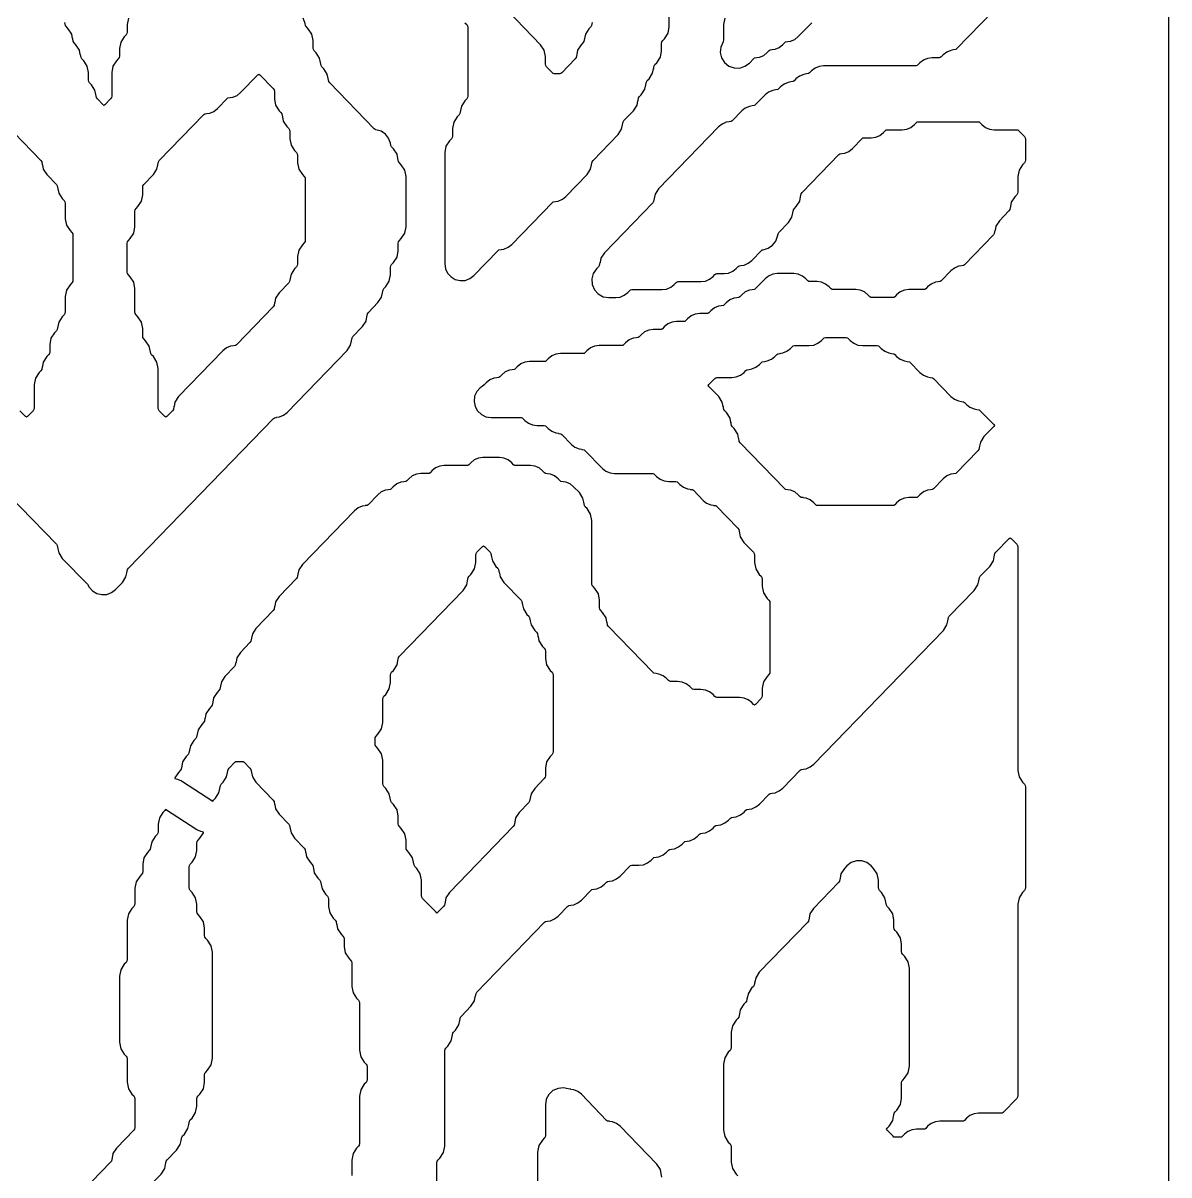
# Model space of a CAD drawing. Header units: millimetres. Extents: x 0 to 63, y 0 to 126.
# Drawn here: x 29.48 to 63.27, y 43.14 to 77.11 of the extents above; entities that cross this region are included whole.
import ezdxf

# ---------------------------------------------------------------- set-up
doc = ezdxf.new("R2010")
doc.units = ezdxf.units.MM
doc.layers.add('CUT', color=1, linetype='Continuous')

msp = doc.modelspace()

# ---------------------------------------------------------------- linework, layer by layer
at = {"layer": 'CUT'}
for points in [[(13.134, 3), (13.134, 0), (21.134, 0), (21.134, 3), (42.134, 3), (42.134, 0), (50.134, 0), (50.134, 3), (63.2679, 3), (63.2679, 123), (50.134, 123), (50.134, 126), (42.134, 126), (42.134, 123), (21.134, 123), (21.134, 126), (13.134, 126), (13.134, 123), (0, 123), (0, 3)], [(32.5475, 69.7682), (32.5475, 70.6149), (32.5562, 70.6596), (32.5811, 70.6978), (32.635, 70.7535), (32.7393, 70.9137), (32.7759, 71.1014), (32.7759, 71.5581), (32.7846, 71.6028), (32.8094, 71.641), (32.8634, 71.6967), (32.9677, 71.8569), (33.0043, 72.0446), (33.0043, 72.2654), (33.013, 72.3102), (33.0378, 72.3483), (33.3202, 72.6398), (33.4245, 72.8001), (33.449, 72.926), (33.4518, 72.9255), (33.4697, 73.0175), (33.4946, 73.0557), (34.808, 74.4118), (34.8331, 74.4315), (34.8979, 74.4402), (34.8976, 74.4425), (34.9799, 74.4535), (35.1025, 74.5055), (35.207, 74.5879), (35.4932, 74.8833), (35.5182, 74.9031), (35.583, 74.9118), (35.5827, 74.914), (35.665, 74.9251), (35.7876, 74.977), (35.8922, 75.0595), (36.402, 75.5859), (36.43, 75.6067), (36.4579, 75.5859), (36.8532, 75.1778), (36.878, 75.1396), (36.8867, 75.0949), (36.8867, 74.874), (36.9233, 74.6864), (37.0276, 74.5262), (37.0815, 74.4704), (37.1064, 74.4323), (37.1243, 74.3402), (37.1271, 74.3407), (37.1516, 74.2148), (37.2559, 74.0546), (37.3099, 73.9989), (37.3348, 73.9607), (37.3435, 73.916), (37.3435, 73.6951), (37.38, 73.5074), (37.4843, 73.3472), (37.5383, 73.2915), (37.5631, 73.2533), (37.5719, 73.2086), (37.5719, 72.9877), (37.6084, 72.8001), (37.7127, 72.6398), (37.7667, 72.5841), (37.7915, 72.5459), (37.8002, 72.5012), (37.8002, 70.7114), (37.7915, 70.6667), (37.7667, 70.6285), (37.7127, 70.5728), (37.6084, 70.4126), (37.5719, 70.2249), (37.5719, 70.004), (37.5631, 69.9593), (37.5383, 69.9211), (37.4843, 69.8654), (37.38, 69.7052), (37.3555, 69.5793), (37.3527, 69.5798), (37.3348, 69.4877), (37.3099, 69.4496), (37.0276, 69.158), (36.9233, 68.9978), (36.8987, 68.8719), (36.8959, 68.8724), (36.878, 68.7804), (36.8532, 68.7422), (35.7681, 67.6219), (35.743, 67.6021), (35.6782, 67.5934), (35.6785, 67.5912), (35.5963, 67.5802), (35.4736, 67.5282), (35.3691, 67.4458), (34.0586, 66.0928), (33.9543, 65.9326), (33.9298, 65.8066), (33.927, 65.8072), (33.9091, 65.7151), (33.8842, 65.6769), (33.7173, 65.5046), (33.6894, 65.4838), (33.6615, 65.5046), (33.4946, 65.6769), (33.4697, 65.7151), (33.461, 65.7598), (33.461, 66.9239), (33.4245, 67.1115), (33.3202, 67.2717), (33.2662, 67.3275), (33.2413, 67.3656), (33.2234, 67.4577), (33.2206, 67.4571), (33.1961, 67.5831), (33.0918, 67.7433), (33.0378, 67.799), (33.013, 67.8372), (33.0043, 67.8819), (33.0043, 68.1028), (32.9677, 68.2905), (32.8634, 68.4507), (32.8094, 68.5064), (32.7846, 68.5446), (32.7759, 68.5893), (32.7759, 69.2818), (32.7393, 69.4694), (32.635, 69.6296), (32.5811, 69.6854), (32.5562, 69.7235)], [(51.2765, 67.1221), (51.3412, 67.1308), (51.3409, 67.133), (51.4232, 67.144), (51.5458, 67.196), (51.6504, 67.2785), (51.7081, 67.3381), (51.7332, 67.3579), (51.798, 67.3666), (51.7977, 67.3688), (51.88, 67.3798), (52.0026, 67.4318), (52.1071, 67.5142), (52.1649, 67.5739), (52.19, 67.5936), (52.2216, 67.5979), (52.6615, 67.5979), (52.7935, 67.6156), (52.9161, 67.6676), (53.0207, 67.75), (53.0784, 67.8097), (53.1035, 67.8294), (53.1351, 67.8337), (53.7534, 67.8337), (53.785, 67.8294), (53.8101, 67.8097), (53.8679, 67.75), (53.9724, 67.6676), (54.095, 67.6156), (54.227, 67.5979), (54.6669, 67.5979), (54.6985, 67.5936), (54.7236, 67.5739), (54.7814, 67.5142), (54.8859, 67.4318), (55.0086, 67.3798), (55.0908, 67.3688), (55.0905, 67.3666), (55.1553, 67.3579), (55.1804, 67.3381), (55.2381, 67.2785), (55.3427, 67.196), (55.4653, 67.144), (55.5476, 67.133), (55.5473, 67.1308), (55.6121, 67.1221), (55.6371, 67.1023), (55.9233, 66.8069), (56.0278, 66.7244), (56.1504, 66.6725), (56.2327, 66.6614), (56.2324, 66.6592), (56.2972, 66.6505), (56.3223, 66.6307), (56.8368, 66.0995), (56.9414, 66.017), (57.064, 65.9651), (57.1462, 65.954), (57.1459, 65.9518), (57.2107, 65.9431), (57.2358, 65.9233), (57.2936, 65.8637), (57.3981, 65.7813), (57.5207, 65.7293), (57.603, 65.7183), (57.6027, 65.716), (57.6675, 65.7073), (57.6926, 65.6876), (58.0992, 65.2677), (58.1188, 65.24), (58.0992, 65.2123), (57.8101, 64.9138), (57.7058, 64.7536), (57.6813, 64.6277), (57.6785, 64.6282), (57.6606, 64.5362), (57.6357, 64.498), (57.0074, 63.8493), (56.9823, 63.8295), (56.9176, 63.8208), (56.9179, 63.8186), (56.8356, 63.8075), (56.713, 63.7556), (56.6084, 63.6731), (56.3223, 63.3777), (56.2972, 63.3579), (56.2324, 63.3492), (56.2327, 63.347), (56.1504, 63.336), (56.0278, 63.284), (55.9233, 63.2015), (55.8655, 63.1419), (55.8404, 63.1221), (55.8088, 63.1179), (55.5973, 63.1179), (55.4653, 63.1002), (55.3427, 63.0482), (55.2381, 62.9658), (55.1804, 62.9061), (55.1553, 62.8864), (55.1237, 62.8821), (52.9068, 62.8821), (52.8751, 62.8864), (52.85, 62.9061), (52.7923, 62.9658), (52.6877, 63.0482), (52.5651, 63.1002), (52.4828, 63.1112), (52.4831, 63.1134), (52.4184, 63.1221), (52.3933, 63.1419), (52.3355, 63.2015), (52.231, 63.284), (52.1084, 63.336), (52.0261, 63.347), (52.0264, 63.3492), (51.9616, 63.3579), (51.9365, 63.3777), (50.6231, 64.7338), (50.5982, 64.7719), (50.5803, 64.864), (50.5775, 64.8635), (50.553, 64.9894), (50.4487, 65.1496), (50.3947, 65.2054), (50.3698, 65.2435), (50.3519, 65.3356), (50.3491, 65.335), (50.3246, 65.461), (50.2203, 65.6212), (50.1663, 65.6769), (50.1415, 65.7151), (50.1235, 65.8072), (50.1207, 65.8066), (50.0962, 65.9326), (49.9919, 66.0928), (49.7028, 66.3913), (49.6832, 66.4189), (49.7028, 66.4466), (49.8811, 66.6307), (49.9062, 66.6505), (49.9378, 66.6547), (50.3777, 66.6547), (50.5097, 66.6725), (50.6323, 66.7244), (50.7369, 66.8069), (50.7946, 66.8665), (50.8197, 66.8863), (50.8845, 66.895), (50.8842, 66.8972), (50.9665, 66.9083), (51.0891, 66.9602), (51.1936, 67.0427), (51.2514, 67.1023)], [(40.084, 56.4824), (40.084, 57.1749), (40.0927, 57.2196), (40.1176, 57.2578), (40.1716, 57.3135), (40.2759, 57.4737), (40.3124, 57.6614), (40.3124, 57.8823), (40.3211, 57.927), (40.346, 57.9652), (40.3999, 58.0209), (40.5042, 58.1811), (40.5288, 58.3071), (40.5316, 58.3065), (40.5495, 58.3986), (40.5744, 58.4368), (42.4554, 60.3788), (42.5597, 60.539), (42.5842, 60.665), (42.587, 60.6644), (42.6049, 60.7565), (42.6298, 60.7946), (42.6837, 60.8504), (42.788, 61.0106), (42.8246, 61.1982), (42.8246, 61.4191), (42.8333, 61.4638), (42.8582, 61.502), (43.025, 61.6743), (43.053, 61.6952), (43.0809, 61.6743), (43.2478, 61.502), (43.2726, 61.4638), (43.2906, 61.3718), (43.2934, 61.3723), (43.3179, 61.2464), (43.4222, 61.0862), (43.4762, 61.0304), (43.501, 60.9923), (43.519, 60.9002), (43.5217, 60.9007), (43.5463, 60.7748), (43.6506, 60.6146), (44.1613, 60.0873), (44.1862, 60.0491), (44.2041, 59.957), (44.2069, 59.9576), (44.2314, 59.8316), (44.3357, 59.6714), (44.3897, 59.6157), (44.4145, 59.5775), (44.4325, 59.4855), (44.4353, 59.486), (44.4598, 59.3601), (44.5641, 59.1998), (44.6181, 59.1441), (44.6429, 59.1059), (44.6609, 59.0139), (44.6636, 59.0144), (44.6882, 58.8885), (44.7925, 58.7283), (44.8465, 58.6725), (44.8713, 58.6344), (44.88, 58.5897), (44.88, 58.3688), (44.9166, 58.1811), (45.0209, 58.0209), (45.0748, 57.9652), (45.0997, 57.927), (45.1084, 57.8823), (45.1084, 55.6209), (45.0997, 55.5762), (45.0748, 55.538), (45.0209, 55.4823), (44.9166, 55.322), (44.88, 55.1344), (44.88, 54.9135), (44.8713, 54.8688), (44.8465, 54.8306), (44.5641, 54.5391), (44.4598, 54.3789), (44.4353, 54.2529), (44.4325, 54.2535), (44.4145, 54.1614), (44.3897, 54.1232), (44.1073, 53.8317), (44.003, 53.6715), (43.9785, 53.5456), (43.9757, 53.5461), (43.9578, 53.4541), (43.9329, 53.4159), (42.0519, 51.4738), (41.9476, 51.3136), (41.9231, 51.1877), (41.9203, 51.1882), (41.9024, 51.0962), (41.8775, 51.058), (41.7106, 50.8857), (41.6827, 50.8648), (41.6548, 50.8857), (41.2595, 51.2938), (41.2346, 51.3319), (41.2259, 51.3767), (41.2259, 51.8333), (41.1894, 52.021), (41.0851, 52.1812), (41.0311, 52.2369), (41.0063, 52.2751), (40.9883, 52.3672), (40.9855, 52.3666), (40.961, 52.4926), (40.8567, 52.6528), (40.8027, 52.7085), (40.7779, 52.7467), (40.7692, 52.7914), (40.7692, 53.0123), (40.7326, 53.1999), (40.6283, 53.3602), (40.5744, 53.4159), (40.5495, 53.4541), (40.5408, 53.4988), (40.5408, 53.7197), (40.5042, 53.9073), (40.3999, 54.0675), (40.346, 54.1232), (40.3211, 54.1614), (40.3032, 54.2535), (40.3004, 54.2529), (40.2759, 54.3789), (40.1716, 54.5391), (40.1176, 54.5948), (40.0927, 54.633), (40.084, 54.6777), (40.084, 55.3702), (40.0475, 55.5578), (39.9432, 55.718), (39.8892, 55.7738), (39.8644, 55.8119), (39.8557, 55.8567), (39.8557, 55.996), (39.8644, 56.0407), (39.8892, 56.0789), (39.9432, 56.1346), (40.0475, 56.2948)]]:
    msp.add_lwpolyline(points, close=True, dxfattribs=at)
for points in [[(42.5087, 77.1198), (42.5627, 77.0641), (42.5875, 77.0259), (42.5962, 76.9812), (42.5962, 74.9556), (42.5875, 74.9109), (42.5627, 74.8727), (42.5087, 74.817), (42.4044, 74.6568), (42.3798, 74.5308), (42.3771, 74.5314), (42.3591, 74.4393), (42.3343, 74.4011), (42.2803, 74.3454), (42.176, 74.1852), (42.1395, 73.9976), (42.1395, 73.7767), (42.1307, 73.7319), (42.1059, 73.6938), (42.0519, 73.638), (41.9476, 73.4778), (41.9111, 73.2902), (41.9111, 70.0117), (41.9329, 69.8656), (41.9964, 69.7323), (42.0962, 69.6233), (42.2234, 69.5483), (42.367, 69.5137), (42.5145, 69.5225), (42.6529, 69.5741), (42.7702, 69.6639), (43.4865, 70.4033), (43.5115, 70.4231), (43.5763, 70.4318), (43.576, 70.434), (43.6583, 70.4451), (43.7809, 70.497), (43.8855, 70.5795), (45.0851, 71.8181), (45.1102, 71.8379), (45.175, 71.8466), (45.1747, 71.8488), (45.257, 71.8598), (45.3796, 71.9118), (45.4841, 71.9942), (46.1094, 72.6398), (46.2137, 72.8001), (46.2383, 72.926), (46.2411, 72.9255), (46.259, 73.0175), (46.2839, 73.0557), (47.023, 73.8188), (47.1273, 73.979), (47.1518, 74.105), (47.1546, 74.1044), (47.1725, 74.1965), (47.1974, 74.2346), (47.4797, 74.5262), (47.584, 74.6864), (47.6086, 74.8123), (47.6113, 74.8118), (47.6293, 74.9038), (47.6541, 74.942), (47.7081, 74.9977), (47.8124, 75.158), (47.8369, 75.2839), (47.8397, 75.2834), (47.8577, 75.3754), (47.8825, 75.4136), (47.9365, 75.4693), (48.0408, 75.6295), (48.0653, 75.7555), (48.0681, 75.7549), (48.086, 75.847), (48.1109, 75.8852), (48.1649, 75.9409), (48.2692, 76.1011), (48.3057, 76.2888), (48.3057, 76.5097), (48.3144, 76.5544), (48.3393, 76.5925), (48.3932, 76.6483), (48.4975, 76.8085), (48.5341, 76.9961), (48.5341, 78.006)], [(58.0925, 77.4664), (57.0074, 76.3461), (56.9823, 76.3264), (56.9176, 76.3177), (56.9179, 76.3154), (56.8356, 76.3044), (56.713, 76.2524), (56.6084, 76.17), (56.5507, 76.1103), (56.5256, 76.0906), (56.494, 76.0863), (56.2824, 76.0863), (56.1504, 76.0686), (56.0278, 76.0166), (55.9233, 75.9342), (55.8655, 75.8745), (55.8404, 75.8548), (55.8088, 75.8505), (53.0851, 75.8505), (52.9531, 75.8328), (52.8305, 75.7809), (52.726, 75.6984), (52.6682, 75.6388), (52.6431, 75.619), (52.5783, 75.6103), (52.5786, 75.6081), (52.4964, 75.597), (52.3738, 75.5451), (52.2692, 75.4626), (52.2114, 75.403), (52.1864, 75.3832), (52.1216, 75.3745), (52.1219, 75.3723), (52.0396, 75.3612), (51.917, 75.3093), (51.8124, 75.2268), (51.7547, 75.1672), (51.7296, 75.1474), (51.6648, 75.1387), (51.6651, 75.1365), (51.5829, 75.1254), (51.4602, 75.0735), (51.3557, 74.991), (51.0695, 74.6956), (51.0445, 74.6758), (50.9797, 74.6671), (50.98, 74.6649), (50.8977, 74.6538), (50.7751, 74.6019), (50.6705, 74.5194), (50.3844, 74.224), (50.3593, 74.2043), (50.2945, 74.1955), (50.2948, 74.1933), (50.2126, 74.1823), (50.09, 74.1303), (49.9854, 74.0479), (48.2182, 72.2233), (48.1139, 72.0631), (48.0893, 71.9371), (48.0866, 71.9377), (48.0686, 71.8456), (48.0438, 71.8075), (46.6195, 70.337), (46.5152, 70.1768), (46.4907, 70.0508), (46.4879, 70.0514), (46.47, 69.9593), (46.4451, 69.9211), (46.3864, 69.8605), (46.2921, 69.7234), (46.2481, 69.5629), (46.2591, 69.3969), (46.324, 69.2437), (46.4356, 69.1203), (46.5815, 69.0403), (46.7455, 69.0126), (46.952, 69.0126), (47.084, 69.0304), (47.2066, 69.0823), (47.3112, 69.1648), (47.3689, 69.2244), (47.394, 69.2442), (47.4256, 69.2484), (48.3223, 69.2484), (48.4543, 69.2662), (48.5769, 69.3181), (48.6814, 69.4006), (48.7392, 69.4602), (48.7643, 69.48), (48.7959, 69.4842), (49.4642, 69.4842), (49.5962, 69.5019), (49.7188, 69.5539), (49.8233, 69.6363), (49.8811, 69.696), (49.9062, 69.7157), (49.9378, 69.72), (50.1493, 69.72), (50.2813, 69.7377), (50.4039, 69.7897), (50.5085, 69.8721), (50.5662, 69.9318), (50.5913, 69.9515), (50.6561, 69.9602), (50.6558, 69.9625), (50.7381, 69.9735), (50.8607, 70.0255), (50.9652, 70.1079), (51.2514, 70.4033), (51.2765, 70.4231), (51.3025, 70.4266), (51.4511, 70.4708), (51.5789, 70.5584), (51.6739, 70.6809), (51.7267, 70.8266), (51.7401, 70.8954), (51.765, 70.9336), (52.0473, 71.2251), (52.1516, 71.3853), (52.1762, 71.5113), (52.1789, 71.5107), (52.1969, 71.6028), (52.2217, 71.641), (52.2757, 71.6967), (52.38, 71.8569), (52.4045, 71.9829), (52.4073, 71.9823), (52.4253, 72.0744), (52.4501, 72.1125), (53.5352, 73.2328), (53.5603, 73.2526), (53.625, 73.2613), (53.6247, 73.2635), (53.707, 73.2746), (53.8296, 73.3265), (53.9342, 73.409), (54.2203, 73.7044), (54.2454, 73.7242), (54.277, 73.7284), (54.4886, 73.7284), (54.6205, 73.7462), (54.7431, 73.7981), (54.8477, 73.8806), (54.9055, 73.9402), (54.9305, 73.96), (54.9622, 73.9642), (55.4021, 73.9642), (55.534, 73.9819), (55.6567, 74.0339), (55.7612, 74.1163), (55.819, 74.176), (55.8441, 74.1957), (55.8757, 74.2), (57.6358, 74.2), (57.6675, 74.1957), (57.6926, 74.176), (57.7503, 74.1163), (57.8549, 74.0339), (57.9775, 73.9819), (58.1095, 73.9642), (58.7777, 73.9642), (58.8094, 73.96), (58.8345, 73.9402), (59.006, 73.7631), (59.0309, 73.7249), (59.0396, 73.6802), (59.0396, 73.0693), (59.0309, 73.0246), (59.006, 72.9864), (58.952, 72.9307), (58.8477, 72.7705), (58.8112, 72.5828), (58.8112, 72.1261), (58.8025, 72.0814), (58.7776, 72.0432), (58.7237, 71.9875), (58.6194, 71.8273), (58.5948, 71.7014), (58.592, 71.7019), (58.5741, 71.6098), (58.5492, 71.5717), (58.2669, 71.2802), (58.1626, 71.1199), (58.1381, 70.994), (58.1353, 70.9945), (58.1173, 70.9025), (58.0925, 70.8643), (57.2358, 69.9798), (57.2107, 69.96), (57.1459, 69.9513), (57.1462, 69.9491), (57.064, 69.9381), (56.9414, 69.8861), (56.8368, 69.8037), (56.5507, 69.5082), (56.5256, 69.4885), (56.4608, 69.4798), (56.4611, 69.4775), (56.3788, 69.4665), (56.2562, 69.4145), (56.1517, 69.3321), (56.0939, 69.2724), (56.0688, 69.2527), (56.0372, 69.2484), (55.5973, 69.2484), (55.4653, 69.2307), (55.3427, 69.1787), (55.2381, 69.0963), (55.1804, 69.0367), (55.1553, 69.0169), (55.1237, 69.0126), (54.5054, 69.0126), (54.4738, 69.0169), (54.4487, 69.0367), (54.3909, 69.0963), (54.2864, 69.1787), (54.1638, 69.2307), (54.0318, 69.2484), (53.3635, 69.2484), (53.3319, 69.2527), (53.3068, 69.2724), (53.249, 69.3321), (53.1445, 69.4145), (53.0219, 69.4665), (52.8899, 69.4842), (52.6784, 69.4842), (52.6467, 69.4885), (52.6217, 69.5082), (52.5639, 69.5679), (52.4593, 69.6503), (52.3367, 69.7023), (52.2048, 69.72), (51.7148, 69.72), (51.5829, 69.7023), (51.4602, 69.6503), (51.3557, 69.5679), (51.0695, 69.2724), (51.0445, 69.2527), (50.9797, 69.244), (50.98, 69.2417), (50.8977, 69.2307), (50.7751, 69.1787), (50.6705, 69.0963), (50.6128, 69.0367), (50.5877, 69.0169), (50.5229, 69.0082), (50.5232, 69.006), (50.441, 68.9949), (50.3183, 68.943), (50.2138, 68.8605), (50.156, 68.8009), (50.131, 68.7811), (50.0662, 68.7724), (50.0665, 68.7702), (49.9842, 68.7591), (49.8616, 68.7072), (49.757, 68.6247), (49.6993, 68.5651), (49.6742, 68.5453), (49.6426, 68.5411), (49.431, 68.5411), (49.2991, 68.5233), (49.1764, 68.4714), (49.0719, 68.3889), (49.0141, 68.3293), (48.9891, 68.3095), (48.9574, 68.3053), (48.7459, 68.3053), (48.6139, 68.2875), (48.4913, 68.2356), (48.3867, 68.1531), (48.329, 68.0935), (48.3039, 68.0737), (48.2723, 68.0695), (48.0607, 68.0695), (47.9288, 68.0517), (47.8062, 67.9998), (47.7016, 67.9173), (47.6438, 67.8577), (47.6188, 67.8379), (47.554, 67.8292), (47.5543, 67.827), (47.472, 67.816), (47.3494, 67.764), (47.2448, 67.6815), (47.1871, 67.6219), (47.162, 67.6021), (47.1304, 67.5979), (46.4621, 67.5979), (46.3301, 67.5802), (46.2075, 67.5282), (46.1029, 67.4458), (46.0452, 67.3861), (46.0201, 67.3664), (45.9885, 67.3621), (45.3202, 67.3621), (45.1882, 67.3444), (45.0656, 67.2924), (44.961, 67.21), (44.9033, 67.1503), (44.8782, 67.1306), (44.8466, 67.1263), (44.4067, 67.1263), (44.2747, 67.1086), (44.1521, 67.0566), (44.0475, 66.9742), (43.9898, 66.9145), (43.9647, 66.8948), (43.8999, 66.8861), (43.9002, 66.8838), (43.8179, 66.8728), (43.6953, 66.8209), (43.5908, 66.7384), (43.533, 66.6788), (43.5079, 66.659), (43.4432, 66.6503), (43.4434, 66.6481), (43.3612, 66.637), (43.2386, 66.5851), (43.134, 66.5026), (43.0762, 66.443), (43.015, 66.3947), (42.9532, 66.3565), (42.8539, 66.2418), (42.7936, 66.1026), (42.7779, 65.9518), (42.808, 65.8031), (42.8814, 65.6704), (42.9912, 65.5657), (43.1273, 65.4988), (43.2773, 65.4758), (44.1614, 65.4758), (44.1931, 65.4715), (44.2181, 65.4518), (44.2759, 65.3921), (44.3805, 65.3097), (44.5031, 65.2577), (44.635, 65.24), (44.8466, 65.24), (44.8782, 65.2357), (44.9033, 65.216), (44.961, 65.1563), (45.0656, 65.0739), (45.1882, 65.0219), (45.2705, 65.0109), (45.2702, 65.0087), (45.335, 65), (45.36, 64.9802), (45.6462, 64.6848), (45.7507, 64.6023), (45.8734, 64.5504), (45.9556, 64.5393), (45.9553, 64.5371), (46.0201, 64.5284), (46.0452, 64.5086), (46.5597, 63.9774), (46.6643, 63.8949), (46.7869, 63.843), (46.9188, 63.8253), (48.0439, 63.8253), (48.0755, 63.821), (48.1006, 63.8012), (48.1584, 63.7416), (48.2629, 63.6591), (48.3855, 63.6072), (48.5175, 63.5895), (48.729, 63.5895), (48.7607, 63.5852), (48.7857, 63.5655), (48.8435, 63.5058), (48.9481, 63.4234), (49.0707, 63.3714), (49.1529, 63.3604), (49.1526, 63.3581), (49.2174, 63.3494), (49.2425, 63.3297), (49.5286, 63.0342), (49.6332, 62.9518), (49.7558, 62.8998), (49.8381, 62.8888), (49.8378, 62.8866), (49.9026, 62.8779), (49.9276, 62.8581), (50.5559, 62.2094), (50.5808, 62.1712), (50.5987, 62.0791), (50.6015, 62.0797), (50.6261, 61.9537), (50.7304, 61.7935), (51.0127, 61.502), (51.0376, 61.4638), (51.0463, 61.4191), (51.0463, 61.1982), (51.0828, 61.0106), (51.1871, 60.8504), (51.2411, 60.7946), (51.2659, 60.7565), (51.2747, 60.7118), (51.2747, 60.4909), (51.3112, 60.3032), (51.4155, 60.143), (51.4695, 60.0873), (51.4943, 60.0491), (51.503, 60.0044), (51.503, 57.9788), (51.4943, 57.9341), (51.4695, 57.8959), (51.4155, 57.8402), (51.3112, 57.6799), (51.2747, 57.4923), (51.2747, 57.2714), (51.2659, 57.2267), (51.2411, 57.1885), (51.0742, 57.0162), (51.0463, 56.9954), (51.0183, 57.0162), (50.9652, 57.071), (50.8607, 57.1535), (50.7381, 57.2054), (50.6061, 57.2232), (49.9378, 57.2232), (49.9062, 57.2274), (49.8811, 57.2472), (49.8233, 57.3068), (49.7188, 57.3893), (49.5962, 57.4412), (49.4642, 57.4589), (49.2527, 57.4589), (49.221, 57.4632), (49.196, 57.483), (49.1382, 57.5426), (49.0336, 57.6251), (48.911, 57.677), (48.7791, 57.6947), (48.5675, 57.6947), (48.5359, 57.699), (48.5108, 57.7188), (48.4531, 57.7784), (48.3485, 57.8609), (48.2259, 57.9128), (48.1436, 57.9238), (48.1439, 57.9261), (48.0791, 57.9348), (48.0541, 57.9545), (46.7406, 59.3106), (46.7158, 59.3488), (46.6978, 59.4409), (46.695, 59.4403), (46.6705, 59.5663), (46.5662, 59.7265), (46.5122, 59.7822), (46.4874, 59.8204), (46.4787, 59.8651), (46.4787, 60.086), (46.4421, 60.2736), (46.3378, 60.4338), (46.2839, 60.4896), (46.259, 60.5277), (46.2503, 60.5724), (46.2503, 62.4439), (46.2137, 62.6315), (46.1094, 62.7917), (46.0555, 62.8475), (46.0306, 62.8856), (46.0127, 62.9777), (46.0099, 62.9771), (45.9854, 63.1031), (45.8811, 63.2633), (45.7125, 63.4373), (45.6079, 63.5198), (45.4853, 63.5717), (45.4031, 63.5828), (45.4034, 63.585), (45.3386, 63.5937), (45.3135, 63.6135), (45.2557, 63.6731), (45.1512, 63.7556), (45.0286, 63.8075), (44.9463, 63.8186), (44.9466, 63.8208), (44.8818, 63.8295), (44.8567, 63.8493), (44.799, 63.9089), (44.6944, 63.9914), (44.5718, 64.0433), (44.4398, 64.0611), (43.9999, 64.0611), (43.9683, 64.0653), (43.9432, 64.0851), (43.8855, 64.1447), (43.7809, 64.2272), (43.6583, 64.2791), (43.5263, 64.2968), (43.0364, 64.2968), (42.9044, 64.2791), (42.7818, 64.2272), (42.6772, 64.1447), (42.6195, 64.0851), (42.5944, 64.0653), (42.5628, 64.0611), (41.8945, 64.0611), (41.7625, 64.0433), (41.6399, 63.9914), (41.5353, 63.9089), (41.4776, 63.8493), (41.4525, 63.8295), (41.4209, 63.8253), (41.2094, 63.8253), (41.0774, 63.8075), (40.9548, 63.7556), (40.8502, 63.6731), (40.7924, 63.6135), (40.7674, 63.5937), (40.7026, 63.585), (40.7029, 63.5828), (40.6206, 63.5717), (40.498, 63.5198), (40.3934, 63.4373), (40.3357, 63.3777), (40.3106, 63.3579), (40.2458, 63.3492), (40.2461, 63.347), (40.1639, 63.336), (40.0412, 63.284), (39.9367, 63.2015), (39.6505, 62.9061), (39.6255, 62.8864), (39.5607, 62.8777), (39.561, 62.8754), (39.4787, 62.8644), (39.3561, 62.8124), (39.2515, 62.73), (37.7127, 61.1412), (37.6084, 60.981), (37.5839, 60.855), (37.5811, 60.8556), (37.5631, 60.7635), (37.5383, 60.7254), (37.0276, 60.198), (36.9233, 60.0378), (36.8987, 59.9119), (36.8959, 59.9124), (36.878, 59.8204), (36.8532, 59.7822), (36.3424, 59.2549), (36.2381, 59.0947), (36.2136, 58.9687), (36.2108, 58.9693), (36.1929, 58.8772), (36.168, 58.839), (35.8857, 58.5475), (35.7814, 58.3873), (35.7568, 58.2614), (35.754, 58.2619), (35.7361, 58.1698), (35.7113, 58.1317), (35.4289, 57.8402), (35.3246, 57.6799), (35.3001, 57.554), (35.2973, 57.5545), (35.2793, 57.4625), (35.2545, 57.4243), (35.2005, 57.3686), (35.0962, 57.2084), (35.0717, 57.0824), (35.0689, 57.083), (35.051, 56.9909), (35.0261, 56.9527), (34.9721, 56.897), (34.8678, 56.7368), (34.8433, 56.6108), (34.8405, 56.6114), (34.8226, 56.5193), (34.7977, 56.4811), (34.7438, 56.4254), (34.6395, 56.2652), (34.6149, 56.1393), (34.6121, 56.1398), (34.5942, 56.0477), (34.5694, 56.0096), (34.5154, 55.9538), (34.4111, 55.7936), (34.3866, 55.6677), (34.3838, 55.6682), (34.3658, 55.5762), (34.341, 55.538), (34.287, 55.4823), (34.1827, 55.322), (34.1582, 55.1961), (34.1554, 55.1966), (34.1374, 55.1046), (34.1126, 55.0664), (34.0586, 55.0107), (33.9543, 54.8505), (33.9506, 54.8317), (34.0339, 54.8161), (34.1469, 54.762), (35.0716, 54.1593), (35.0932, 54.1925), (35.1472, 54.2483), (35.2515, 54.4085), (35.276, 54.5344), (35.2788, 54.5339), (35.2968, 54.6259), (35.3216, 54.6641), (35.3756, 54.7198), (35.4799, 54.8801), (35.5044, 55.006), (35.5072, 55.0055), (35.5251, 55.0975), (35.55, 55.1357), (35.7215, 55.3128), (35.7466, 55.3326), (35.7783, 55.3368), (35.9398, 55.3368), (35.9714, 55.3326), (35.9965, 55.3128), (36.168, 55.1357), (36.1929, 55.0975), (36.2108, 55.0055), (36.2136, 55.006), (36.2381, 54.8801), (36.3424, 54.7198), (36.8532, 54.1925), (36.878, 54.1544), (36.8959, 54.0623), (36.8987, 54.0629), (36.9233, 53.9369), (37.0276, 53.7767), (37.3099, 53.4852), (37.3348, 53.447), (37.3527, 53.3549), (37.3555, 53.3555), (37.38, 53.2295), (37.4843, 53.0693), (37.7667, 52.7778), (37.7915, 52.7396), (37.8095, 52.6476), (37.8123, 52.6481), (37.8368, 52.5222), (37.9411, 52.362), (37.9951, 52.3062), (38.0199, 52.2681), (38.0378, 52.176), (38.0406, 52.1765), (38.0652, 52.0506), (38.1695, 51.8904), (38.2234, 51.8346), (38.2483, 51.7965), (38.2662, 51.7044), (38.269, 51.705), (38.2935, 51.579), (38.3978, 51.4188), (38.4518, 51.3631), (38.4767, 51.3249), (38.4854, 51.2802), (38.4854, 51.0593), (38.5219, 50.8716), (38.6262, 50.7114), (38.6802, 50.6557), (38.705, 50.6175), (38.723, 50.5255), (38.7258, 50.526), (38.7503, 50.4001), (38.8546, 50.2398), (38.9086, 50.1841), (38.9334, 50.1459), (38.9421, 50.1012), (38.9421, 49.8803), (38.9787, 49.6927), (39.083, 49.5325), (39.137, 49.4768), (39.1618, 49.4386), (39.1705, 49.3939), (39.1705, 48.7014), (39.2071, 48.5137), (39.3114, 48.3535), (39.3653, 48.2978), (39.3902, 48.2596), (39.3989, 48.2149), (39.3989, 46.8151), (39.4354, 46.6274), (39.5397, 46.4672), (39.5937, 46.4115), (39.6186, 46.3733), (39.6273, 46.3286), (39.6273, 45.9535), (39.6186, 45.9088), (39.5937, 45.8706), (39.5397, 45.8149), (39.4354, 45.6547), (39.3989, 45.467), (39.3989, 44.0672), (39.3902, 44.0225), (39.3653, 43.9843), (39.3114, 43.9286), (39.2071, 43.7684), (39.1705, 43.5807), (39.1705, 43.124)], [(46.2595, 77.1251), (46.2416, 77.033), (46.2167, 76.9948), (46.1628, 76.9391), (46.0585, 76.7789), (46.0339, 76.6529), (46.0311, 76.6535), (46.0132, 76.5614), (45.9884, 76.5232), (45.9344, 76.4675), (45.8301, 76.3073), (45.8055, 76.1814), (45.8028, 76.1819), (45.7848, 76.0898), (45.76, 76.0517), (45.36, 75.6388), (45.335, 75.619), (45.3033, 75.6147), (45.1418, 75.6147), (45.1102, 75.619), (45.0851, 75.6388), (44.9136, 75.8159), (44.8887, 75.8541), (44.88, 75.8988), (44.88, 76.1197), (44.8435, 76.3073), (44.7392, 76.4675), (43.7717, 77.4664)], [(28.6883, 63.5655), (30.4585, 61.7378), (30.4834, 61.6996), (30.5013, 61.6076), (30.5041, 61.6081), (30.5286, 61.4822), (30.6329, 61.322), (31.372, 60.5589), (31.4242, 60.4788), (31.5232, 60.3674), (31.6506, 60.2901), (31.7952, 60.2539), (31.944, 60.2618), (32.0839, 60.3133), (32.2024, 60.4037), (32.4066, 60.6146), (32.5109, 60.7748), (32.5355, 60.9007), (32.5383, 60.9002), (32.5562, 60.9923), (32.5811, 61.0304), (36.8634, 65.4518), (36.8885, 65.4715), (36.9533, 65.4802), (36.953, 65.4825), (37.0353, 65.4935), (37.1579, 65.5455), (37.2624, 65.6279), (39.0297, 67.4525), (39.134, 67.6127), (39.1585, 67.7386), (39.1613, 67.7381), (39.1792, 67.8302), (39.2041, 67.8683), (39.4864, 68.1598), (39.5907, 68.3201), (39.6153, 68.446), (39.6181, 68.4455), (39.636, 68.5375), (39.6608, 68.5757), (39.9432, 68.8672), (40.0475, 69.0274), (40.072, 69.1534), (40.0748, 69.1528), (40.0927, 69.2449), (40.1176, 69.2831), (40.1716, 69.3388), (40.2759, 69.499), (40.3124, 69.6867), (40.3124, 69.9076), (40.3211, 69.9523), (40.346, 69.9904), (40.3999, 70.0462), (40.5042, 70.2064), (40.5408, 70.394), (40.5408, 70.6149), (40.5495, 70.6596), (40.5744, 70.6978), (40.6283, 70.7535), (40.7326, 70.9137), (40.7692, 71.1014), (40.7692, 72.5828), (40.7326, 72.7705), (40.6283, 72.9307), (40.5744, 72.9864), (40.5495, 73.0246), (40.5316, 73.1166), (40.5288, 73.1161), (40.5042, 73.242), (40.3999, 73.4023), (40.346, 73.458), (40.3211, 73.4962), (40.3077, 73.565), (40.2549, 73.7107), (40.1599, 73.8332), (40.0321, 73.9208), (39.8835, 73.965), (39.8575, 73.9685), (39.8324, 73.9882), (38.5189, 75.3443), (38.4941, 75.3825), (38.4762, 75.4745), (38.4734, 75.474), (38.4488, 75.5999), (38.3445, 75.7602), (38.2906, 75.8159), (38.2657, 75.8541), (38.2478, 75.9461), (38.245, 75.9456), (38.2204, 76.0715), (38.1161, 76.2317), (38.0622, 76.2875), (38.0373, 76.3256), (38.0286, 76.3703), (38.0286, 76.5912), (37.9921, 76.7789), (37.8878, 76.9391), (37.8338, 76.9948), (37.8089, 77.033), (37.7965, 77.0966), (37.7354, 77.2568)], [(32.584, 77.2505), (32.5475, 77.0628), (32.5475, 76.8419), (32.5388, 76.7972), (32.5139, 76.759), (32.46, 76.7033), (32.3557, 76.5431), (32.3191, 76.3554), (32.3191, 76.1346), (32.3104, 76.0898), (32.2856, 76.0517), (32.2316, 75.9959), (32.1273, 75.8357), (32.0907, 75.6481), (32.0907, 74.9556), (32.082, 74.9109), (32.0572, 74.8727), (31.8903, 74.7004), (31.8624, 74.6796), (31.8344, 74.7004), (31.6675, 74.8727), (31.6427, 74.9109), (31.6248, 75.003), (31.622, 75.0024), (31.5974, 75.1284), (31.4931, 75.2886), (31.4392, 75.3443), (31.4143, 75.3825), (31.4056, 75.4272), (31.4056, 75.6481), (31.369, 75.8357), (31.2647, 75.9959), (31.2108, 76.0517), (31.1859, 76.0898), (31.168, 76.1819), (31.1652, 76.1814), (31.1407, 76.3073), (31.0364, 76.4675), (30.9824, 76.5232), (30.9575, 76.5614), (30.9396, 76.6535), (30.9368, 76.6529), (30.9123, 76.7789), (30.808, 76.9391), (30.754, 76.9948), (30.7292, 77.033), (30.7112, 77.1251)], [(50.1693, 77.2505), (50.1328, 77.0628), (50.1328, 76.6061), (50.124, 76.5614), (50.1177, 76.5517), (50.0522, 76.4024), (50.0383, 76.2398), (50.0774, 76.0815), (50.1654, 75.9442), (50.2929, 75.8424), (50.4464, 75.7872), (50.6095, 75.7843), (50.7649, 75.834), (50.8959, 75.9311), (51.023, 76.0623), (51.0481, 76.0821), (51.1129, 76.0908), (51.1126, 76.093), (51.1948, 76.104), (51.3174, 76.156), (51.422, 76.2385), (51.4798, 76.2981), (51.5048, 76.3179), (51.5696, 76.3266), (51.5693, 76.3288), (51.6516, 76.3398), (51.7742, 76.3918), (51.8788, 76.4742), (51.9365, 76.5339), (51.9616, 76.5536), (52.0264, 76.5623), (52.0261, 76.5646), (52.1084, 76.5756), (52.231, 76.6276), (52.3355, 76.71), (52.7325, 77.1198)], [(28.6883, 74.4118), (30.0018, 73.0557), (30.0266, 73.0175), (30.0445, 72.9255), (30.0473, 72.926), (30.0719, 72.8001), (30.1762, 72.6398), (30.4585, 72.3483), (30.4834, 72.3102), (30.5013, 72.2181), (30.5041, 72.2186), (30.5286, 72.0927), (30.6329, 71.9325), (30.6869, 71.8768), (30.7117, 71.8386), (30.7205, 71.7939), (30.7205, 71.3372), (30.757, 71.1495), (30.8613, 70.9893), (30.9153, 70.9336), (30.9401, 70.8954), (30.9488, 70.8507), (30.9488, 69.5324), (30.9401, 69.4877), (30.9153, 69.4496), (30.8613, 69.3938), (30.757, 69.2336), (30.7205, 69.046), (30.7205, 68.5893), (30.7117, 68.5446), (30.6869, 68.5064), (30.6329, 68.4507), (30.5286, 68.2905), (30.5041, 68.1645), (30.5013, 68.1651), (30.4834, 68.073), (30.4585, 68.0348), (30.4045, 67.9791), (30.3002, 67.8189), (30.2637, 67.6312), (30.2637, 67.4103), (30.255, 67.3656), (30.2301, 67.3275), (30.1762, 67.2717), (30.0719, 67.1115), (30.0473, 66.9856), (30.0445, 66.9861), (30.0266, 66.8941), (30.0018, 66.8559), (29.9478, 66.8002), (29.8435, 66.6399), (29.8069, 66.4523), (29.8069, 65.7598), (29.7982, 65.7151), (29.7734, 65.6769), (29.6065, 65.5046), (29.5786, 65.4838), (29.5506, 65.5046), (29.3837, 65.6769)], [(41.6827, 42.5709), (41.6827, 43.4991), (41.6914, 43.5438), (41.7163, 43.582), (41.7702, 43.6377), (41.8745, 43.798), (41.9111, 43.9856), (41.9111, 46.8002), (41.9198, 46.8449), (41.9446, 46.8831), (41.9986, 46.9388), (42.1029, 47.099), (42.1274, 47.225), (42.1302, 47.2244), (42.1482, 47.3165), (42.173, 47.3546), (42.227, 47.4104), (42.3313, 47.5706), (42.3558, 47.6965), (42.3586, 47.696), (42.3765, 47.7881), (42.4014, 47.8262), (42.6837, 48.1177), (42.788, 48.278), (42.8126, 48.4039), (42.8154, 48.4034), (42.8333, 48.4954), (42.8582, 48.5336), (44.8567, 50.597), (44.8818, 50.6168), (44.9466, 50.6255), (44.9463, 50.6277), (45.0286, 50.6388), (45.1512, 50.6907), (45.2557, 50.7732), (45.5419, 51.0686), (45.567, 51.0884), (45.6317, 51.0971), (45.6314, 51.0993), (45.7137, 51.1104), (45.8363, 51.1623), (45.9409, 51.2448), (46.227, 51.5402), (46.2521, 51.56), (46.3169, 51.5687), (46.3166, 51.5709), (46.3989, 51.5819), (46.5215, 51.6339), (46.626, 51.7163), (46.6838, 51.776), (46.7089, 51.7957), (46.7736, 51.8045), (46.7733, 51.8067), (46.8556, 51.8177), (46.9782, 51.8697), (47.0828, 51.9521), (47.3689, 52.2476), (47.394, 52.2673), (47.4256, 52.2716), (47.6372, 52.2716), (47.7691, 52.2893), (47.8917, 52.3413), (47.9963, 52.4237), (48.0541, 52.4833), (48.0791, 52.5031), (48.1439, 52.5118), (48.1436, 52.514), (48.2259, 52.5251), (48.3485, 52.577), (48.4531, 52.6595), (48.5108, 52.7191), (48.5359, 52.7389), (48.6007, 52.7476), (48.6004, 52.7498), (48.6827, 52.7609), (48.8053, 52.8128), (48.9098, 52.8953), (48.9676, 52.9549), (48.9927, 52.9747), (49.0574, 52.9834), (49.0571, 52.9856), (49.1394, 52.9967), (49.262, 53.0486), (49.3666, 53.1311), (49.4243, 53.1907), (49.4494, 53.2105), (49.5142, 53.2192), (49.5139, 53.2214), (49.5962, 53.2325), (49.7188, 53.2844), (49.8233, 53.3669), (49.8811, 53.4265), (49.9062, 53.4463), (49.971, 53.455), (49.9707, 53.4572), (50.0529, 53.4683), (50.1755, 53.5202), (50.2801, 53.6027), (50.3379, 53.6623), (50.3629, 53.6821), (50.4277, 53.6908), (50.4274, 53.693), (50.5097, 53.704), (50.6323, 53.756), (50.7369, 53.8385), (50.7946, 53.8981), (50.8197, 53.9179), (50.8845, 53.9266), (50.8842, 53.9288), (50.9665, 53.9398), (51.0891, 53.9918), (51.1936, 54.0742), (51.4798, 54.3697), (51.5048, 54.3894), (51.5696, 54.3981), (51.5693, 54.4004), (51.6516, 54.4114), (51.7742, 54.4634), (51.8788, 54.5458), (52.3933, 55.077), (52.4184, 55.0968), (52.4831, 55.1055), (52.4828, 55.1077), (52.5651, 55.1188), (52.6877, 55.1707), (52.7923, 55.2532), (56.6149, 59.1998), (56.7192, 59.3601), (56.7438, 59.486), (56.7465, 59.4855), (56.7645, 59.5775), (56.7893, 59.6157), (57.5284, 60.3788), (57.6327, 60.539), (57.6573, 60.665), (57.6601, 60.6644), (57.678, 60.7565), (57.7029, 60.7946), (57.9852, 61.0862), (58.0895, 61.2464), (58.114, 61.3723), (58.1168, 61.3718), (58.1348, 61.4638), (58.1596, 61.502), (58.5549, 61.9101), (58.5828, 61.931), (58.6107, 61.9101), (58.7776, 61.7378), (58.8025, 61.6996), (58.8112, 61.6549), (58.8112, 55.0677), (58.8477, 54.8801), (58.952, 54.7198), (59.006, 54.6641), (59.0309, 54.6259), (59.0396, 54.5812), (59.0396, 51.6124), (59.0309, 51.5677), (59.006, 51.5296), (58.952, 51.4738), (58.8477, 51.3136), (58.8112, 51.126), (58.8112, 45.4819), (58.8025, 45.4372), (58.7776, 45.399), (58.3777, 44.9861), (58.3526, 44.9664), (58.321, 44.9621), (57.6527, 44.9621), (57.5207, 44.9444), (57.3981, 44.8924), (57.2936, 44.81), (57.2358, 44.7503), (57.2107, 44.7306), (57.1791, 44.7263), (56.5108, 44.7263), (56.3788, 44.7086), (56.2562, 44.6566), (56.1517, 44.5742), (56.0939, 44.5145), (56.0688, 44.4948), (56.0372, 44.4905), (55.8257, 44.4905), (55.6937, 44.4728), (55.5711, 44.4209), (55.4665, 44.3384), (55.4088, 44.2788), (55.3837, 44.259), (55.3521, 44.2547), (55.1905, 44.2547), (55.1589, 44.259), (55.1338, 44.2788), (54.9555, 44.4628), (54.936, 44.4905), (54.9555, 44.5182), (55.0163, 44.5809), (55.1206, 44.7411), (55.1451, 44.8671), (55.1479, 44.8665), (55.1658, 44.9586), (55.1907, 44.9968), (55.2446, 45.0525), (55.3489, 45.2127), (55.3855, 45.4003), (55.3855, 45.857), (55.3942, 45.9017), (55.4191, 45.9399), (55.473, 45.9956), (55.5773, 46.1559), (55.6139, 46.3435), (55.6139, 49.2397), (55.5773, 49.4273), (55.473, 49.5875), (55.4191, 49.6432), (55.3942, 49.6814), (55.3855, 49.7261), (55.3855, 49.947), (55.3489, 50.1347), (55.2446, 50.2949), (55.1907, 50.3506), (55.1658, 50.3888), (55.1571, 50.4335), (55.1571, 50.6544), (55.1206, 50.842), (55.0163, 51.0023), (54.9623, 51.058), (54.9374, 51.0962), (54.9195, 51.1882), (54.9167, 51.1877), (54.8922, 51.3136), (54.7879, 51.4738), (54.7339, 51.5296), (54.7091, 51.5677), (54.7004, 51.6124), (54.7004, 51.8333), (54.6638, 52.021), (54.5595, 52.1812), (54.4886, 52.2545), (54.3607, 52.3499), (54.2092, 52.4002), (54.0496, 52.4002), (53.8981, 52.3499), (53.7702, 52.2545), (53.6993, 52.1812), (53.595, 52.021), (53.5705, 51.895), (53.5677, 51.8956), (53.5497, 51.8035), (53.5249, 51.7654), (52.7858, 51.0023), (52.6815, 50.842), (52.6569, 50.7161), (52.6542, 50.7166), (52.6362, 50.6246), (52.6114, 50.5864), (51.1871, 49.1159), (51.0828, 48.9557), (51.0583, 48.8298), (51.0555, 48.8303), (51.0376, 48.7383), (51.0127, 48.7001), (50.9587, 48.6444), (50.8544, 48.4841), (50.8299, 48.3582), (50.8271, 48.3587), (50.8092, 48.2667), (50.7843, 48.2285), (50.7304, 48.1728), (50.6261, 48.0126), (50.6015, 47.8866), (50.5987, 47.8872), (50.5808, 47.7951), (50.5559, 47.7569), (50.502, 47.7012), (50.3977, 47.541), (50.3611, 47.3533), (50.3611, 46.8967), (50.3524, 46.8519), (50.3276, 46.8138), (50.2736, 46.758), (50.1693, 46.5978), (50.1328, 46.4102), (50.1328, 44.4572), (50.1693, 44.2695), (50.2736, 44.1093), (50.3276, 44.0536), (50.3524, 44.0154), (50.3611, 43.9707), (50.3611, 43.514), (50.3977, 43.3264), (50.502, 43.1662), (50.5559, 43.1104)], [(33.2662, 42.8746), (33.5485, 43.1662), (33.6528, 43.3264), (33.6774, 43.4523), (33.6802, 43.4518), (33.6981, 43.5438), (33.723, 43.582), (34.0053, 43.8735), (34.1096, 44.0337), (34.1341, 44.1597), (34.1369, 44.1591), (34.1549, 44.2512), (34.1797, 44.2894), (34.2337, 44.3451), (34.338, 44.5053), (34.3625, 44.6313), (34.3653, 44.6307), (34.3832, 44.7228), (34.4081, 44.761), (34.4621, 44.8167), (34.5664, 44.9769), (34.6029, 45.1646), (34.6029, 45.3854), (34.6116, 45.4302), (34.6365, 45.4683), (34.6904, 45.5241), (34.7947, 45.6843), (34.8313, 45.8719), (34.8313, 46.0928), (34.84, 46.1375), (34.8649, 46.1757), (34.9188, 46.2314), (35.0231, 46.3916), (35.0597, 46.5793), (35.0597, 49.7112), (35.0231, 49.8989), (34.9188, 50.0591), (34.8649, 50.1148), (34.84, 50.153), (34.8313, 50.1977), (34.8313, 50.4186), (34.7947, 50.6063), (34.6904, 50.7665), (34.6365, 50.8222), (34.6116, 50.8604), (34.6029, 50.9051), (34.6029, 51.126), (34.5664, 51.3136), (34.4621, 51.4738), (34.4081, 51.5296), (34.3832, 51.5677), (34.3745, 51.6124), (34.3745, 52.2233), (34.3832, 52.2681), (34.4081, 52.3062), (34.4621, 52.362), (34.5664, 52.5222), (34.6029, 52.7098), (34.6029, 52.9307), (34.6116, 52.9754), (34.6365, 53.0136), (34.6904, 53.0693), (34.7947, 53.2295), (34.7986, 53.2493), (34.7158, 53.2647), (34.6028, 53.3189), (33.6781, 53.9216), (33.6558, 53.8875), (33.6019, 53.8317), (33.4976, 53.6715), (33.461, 53.4839), (33.461, 53.263), (33.4523, 53.2183), (33.4275, 53.1801), (33.3735, 53.1244), (33.2692, 52.9641), (33.2447, 52.8382), (33.2419, 52.8387), (33.2239, 52.7467), (33.1991, 52.7085), (33.1451, 52.6528), (33.0408, 52.4926), (33.0043, 52.3049), (33.0043, 52.084), (32.9955, 52.0393), (32.9707, 52.0011), (32.9167, 51.9454), (32.8124, 51.7852), (32.7759, 51.5976), (32.7759, 51.1409), (32.7672, 51.0962), (32.7423, 51.058), (32.6883, 51.0023), (32.584, 50.842), (32.5475, 50.6544), (32.5475, 49.4903), (32.5388, 49.4456), (32.5139, 49.4075), (32.46, 49.3517), (32.3557, 49.1915), (32.3191, 49.0039), (32.3191, 47.0509), (32.3557, 46.8632), (32.46, 46.703), (32.5139, 46.6473), (32.5388, 46.6091), (32.5475, 46.5644), (32.5475, 45.8719), (32.584, 45.6843), (32.6883, 45.5241), (32.7423, 45.4683), (32.7672, 45.4302), (32.7759, 45.3854), (32.7759, 44.5388), (32.7672, 44.4941), (32.7423, 44.4559), (32.2316, 43.9286), (32.1273, 43.7684), (32.1028, 43.6424), (32.1, 43.643), (32.082, 43.5509), (32.0572, 43.5127), (29.8302, 41.2135)], [(48.3144, 43.0793), (48.2965, 43.1714), (48.2937, 43.1708), (48.2692, 43.2968), (48.1649, 43.457), (47.0828, 44.5742), (46.9782, 44.6566), (46.8556, 44.7086), (46.7733, 44.7196), (46.7736, 44.7219), (46.7089, 44.7306), (46.6838, 44.7503), (45.9409, 45.5173), (45.8363, 45.5998), (45.7137, 45.6517), (45.6314, 45.6628), (45.6317, 45.665), (45.5514, 45.6758), (45.416, 45.7084), (45.2532, 45.6934), (45.1039, 45.6266), (44.9841, 45.5152), (44.9068, 45.3711), (44.88, 45.2097), (44.88, 44.303), (44.8713, 44.2583), (44.8465, 44.2201), (44.7925, 44.1644), (44.6882, 44.0041), (44.6516, 43.8165), (44.6516, 42.8882)]]:
    msp.add_lwpolyline(points, dxfattribs=at)

doc.saveas('drawing.dxf')
